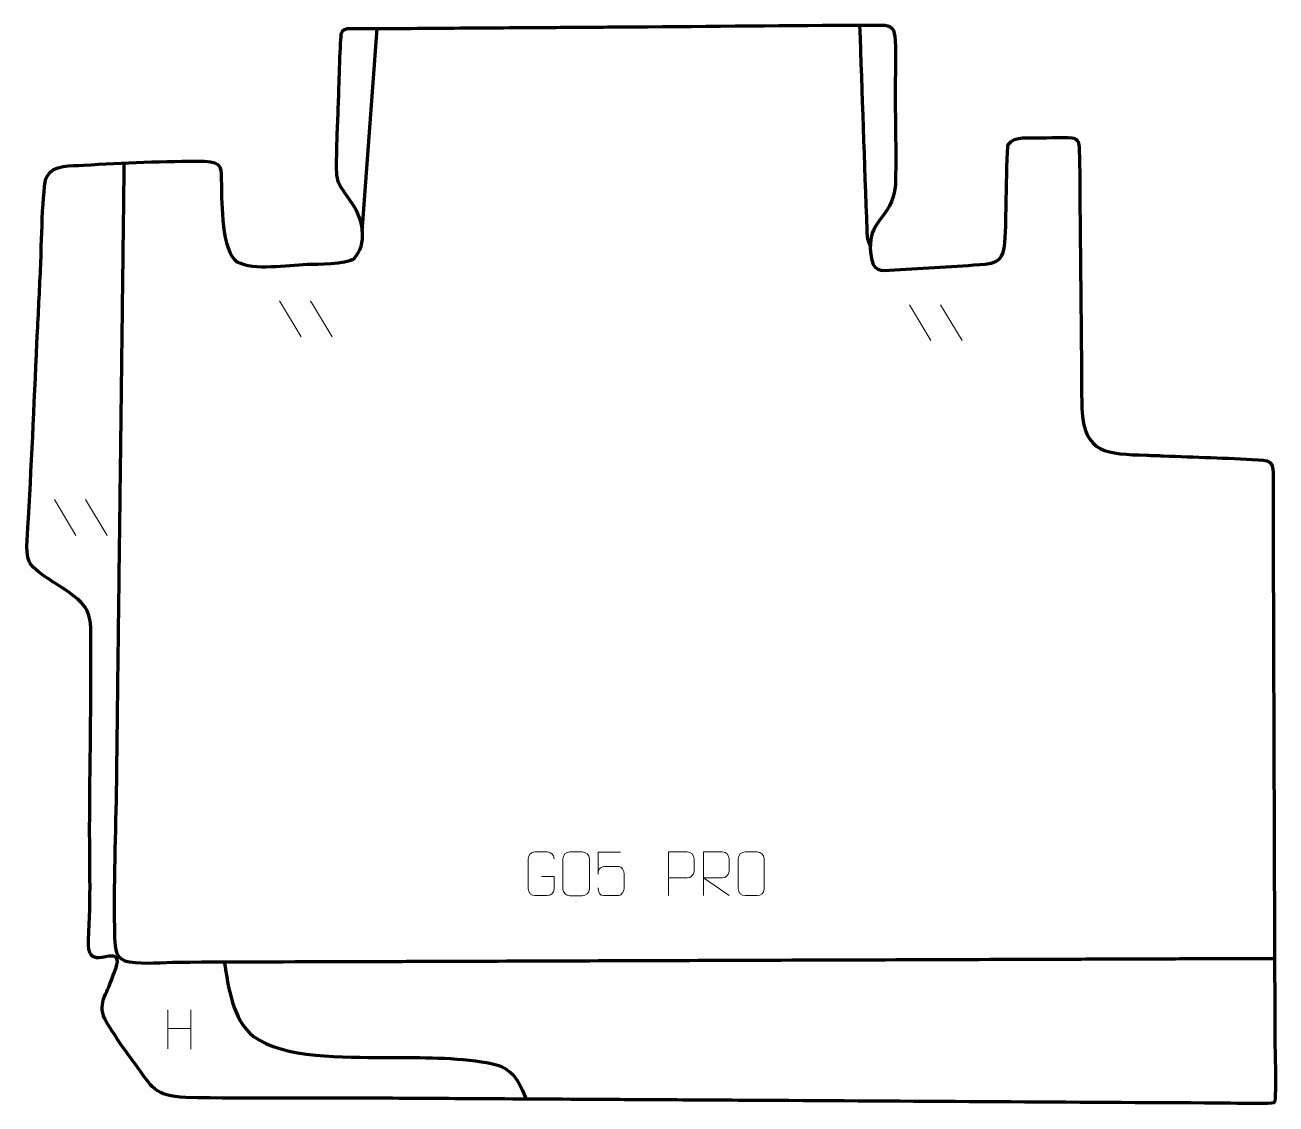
# Model space of a CAD drawing. Header units: millimetres. Extents: x 1123 to 1837, y 266 to 883.
import ezdxf

# ---------------------------------------------------------------- set-up
doc = ezdxf.new("R2010")
doc.units = ezdxf.units.MM
doc.header["$MEASUREMENT"] = 0
doc.layers.add('layer 2', color=7, linetype='Continuous')
doc.layers.add('layer 3', color=7, linetype='Continuous')

msp = doc.modelspace()

# ---------------------------------------------------------------- linework, layer by layer
at = {"layer": 'layer 2', "color": 142, "lineweight": 158}
msp.add_open_spline([(1323.746, 881.1442), (1323.746, 881.1442), (1315.1002, 765.1794), (1315.1002, 765.1794)], degree=3, dxfattribs=at)
for points, knots in [([(1599.4634, 883.049), (1600.8701, 843.9261), (1602.0927, 804.7388), (1603.63, 765.6296), (1603.63, 765.6296), (1603.7963, 761.3981), (1603.9016, 760.4956), (1605.6514, 756.6292)], [0, 0, 0, 0, 0.33333333, 0.33333333, 0.33333333, 0.33333333, 1, 1, 1, 1]), ([(1179.2462, 804.4615), (1179.0896, 791.7569), (1178.9331, 779.0522), (1178.7766, 766.3475), (1178.7766, 766.3475), (1178.62, 753.6429), (1178.4635, 740.9383), (1178.3069, 728.2335), (1178.3069, 728.2335), (1178.2286, 721.8812), (1178.1504, 715.5289), (1178.0721, 709.1766), (1178.0721, 709.1766), (1177.9939, 702.8243), (1177.9156, 696.4718), (1177.8374, 690.1195), (1177.8374, 690.1195), (1177.763, 684.0849), (1177.6887, 678.0501), (1177.6143, 672.0154), (1177.6143, 672.0154), (1177.4695, 660.2636), (1177.3247, 648.5118), (1177.1799, 636.7599), (1177.1799, 636.7599), (1177.1017, 630.4076), (1177.0234, 624.0553), (1176.9451, 617.703), (1176.9451, 617.703), (1176.8668, 611.3507), (1176.7885, 604.9984), (1176.7103, 598.6459), (1176.7103, 598.6459), (1176.4794, 579.9066), (1176.2485, 561.1672), (1176.0177, 542.4278), (1176.0177, 542.4278), (1175.9433, 536.3931), (1175.8689, 530.3584), (1175.7946, 524.3237), (1175.7946, 524.3237), (1175.638, 511.619), (1175.4815, 498.9144), (1175.325, 486.2097), (1175.325, 486.2097), (1175.1802, 474.4579), (1175.0354, 462.706), (1174.8906, 450.9543), (1174.8906, 450.9543), (1174.4988, 421.3714), (1173.2173, 391.1204), (1173.8631, 361.609), (1173.8631, 361.609), (1174.0096, 354.9096), (1174.5659, 348.7436), (1182.3397, 347.6229), (1182.3397, 347.6229), (1190.6082, 346.4309), (1201.7426, 347.3309), (1210.29, 347.5179), (1210.29, 347.5179), (1245.7899, 347.755), (1281.2902, 347.7827), (1316.7905, 347.9027), (1316.7905, 347.9027), (1329.4825, 347.9464), (1342.1745, 347.9901), (1354.8664, 348.0336), (1354.8664, 348.0336), (1380.2504, 348.121), (1405.6345, 348.2083), (1431.0185, 348.2957), (1431.0185, 348.2957), (1456.4024, 348.383), (1481.7865, 348.4703), (1507.1705, 348.5576), (1507.1705, 348.5576), (1570.6305, 348.7759), (1634.0905, 348.9942), (1697.5505, 349.2125), (1697.5505, 349.2125), (1703.8966, 349.2344), (1710.2426, 349.2562), (1716.5886, 349.278), (1716.5886, 349.278), (1722.9346, 349.2999), (1729.2805, 349.3217), (1735.6265, 349.3435), (1735.6265, 349.3435), (1748.0012, 349.3861), (1760.3759, 349.4286), (1772.7506, 349.4712), (1772.7506, 349.4712), (1785.4426, 349.5149), (1798.1346, 349.5585), (1810.8267, 349.6021), (1810.8267, 349.6021), (1819.3937, 349.6316), (1827.9608, 349.6611), (1836.528, 349.6906)], [0, 0, 0, 0, 0.03846154, 0.03846154, 0.03846154, 0.03846154, 0.07692308, 0.07692308, 0.07692308, 0.07692308, 0.11538462, 0.11538462, 0.11538462, 0.11538462, 0.15384615, 0.15384615, 0.15384615, 0.15384615, 0.19230769, 0.19230769, 0.19230769, 0.19230769, 0.23076923, 0.23076923, 0.23076923, 0.23076923, 0.26923077, 0.26923077, 0.26923077, 0.26923077, 0.30769231, 0.30769231, 0.30769231, 0.30769231, 0.34615385, 0.34615385, 0.34615385, 0.34615385, 0.38461538, 0.38461538, 0.38461538, 0.38461538, 0.42307692, 0.42307692, 0.42307692, 0.42307692, 0.46153846, 0.46153846, 0.46153846, 0.46153846, 0.5, 0.5, 0.5, 0.5, 0.53846154, 0.53846154, 0.53846154, 0.53846154, 0.57692308, 0.57692308, 0.57692308, 0.57692308, 0.61538462, 0.61538462, 0.61538462, 0.61538462, 0.65384615, 0.65384615, 0.65384615, 0.65384615, 0.69230769, 0.69230769, 0.69230769, 0.69230769, 0.73076923, 0.73076923, 0.73076923, 0.73076923, 0.76923077, 0.76923077, 0.76923077, 0.76923077, 0.80769231, 0.80769231, 0.80769231, 0.80769231, 0.84615385, 0.84615385, 0.84615385, 0.84615385, 0.88461538, 0.88461538, 0.88461538, 0.88461538, 0.92307692, 0.92307692, 0.92307692, 0.92307692, 1, 1, 1, 1]), ([(1236.5039, 347.6265), (1239.0207, 333.2658), (1241.0159, 314.5494), (1253.316, 305.0834), (1253.316, 305.0834), (1269.74, 292.4434), (1306.3647, 293.1136), (1326.9133, 293.0753), (1326.9133, 293.0753), (1345.9402, 293.0399), (1364.631, 293.2387), (1383.5416, 290.6186), (1383.5416, 290.6186), (1399.4945, 288.36), (1403.093, 283.7477), (1408.9238, 269.2322)], [0, 0, 0, 0, 0.2, 0.2, 0.2, 0.2, 0.4, 0.4, 0.4, 0.4, 0.6, 0.6, 0.6, 0.6, 1, 1, 1, 1])]:
    msp.add_open_spline(points, degree=3, knots=knots, dxfattribs=at)
at = {"layer": 'layer 3', "color": 242, "lineweight": 158}
msp.add_open_spline([(1185.406, 289.5004), (1195.475, 275.9239), (1196.4715, 270.9617), (1214.5355, 270.2011), (1214.5355, 270.2011), (1251.4806, 269.2856), (1288.5295, 269.9039), (1325.4918, 269.7224), (1325.4918, 269.7224), (1344.5355, 269.6106), (1363.5791, 269.4986), (1382.6227, 269.3867), (1382.6227, 269.3867), (1407.6968, 269.2394), (1432.7709, 269.0921), (1457.8451, 268.9447), (1457.8451, 268.9447), (1470.2235, 268.872), (1482.6018, 268.7992), (1494.9802, 268.7265), (1494.9802, 268.7265), (1513.7065, 268.6165), (1532.4326, 268.5065), (1551.1589, 268.3965), (1551.1589, 268.3965), (1635.5856, 267.9003), (1720.0124, 267.4034), (1804.4392, 266.908), (1804.4392, 266.908), (1813.7344, 266.8232), (1823.2386, 266.488), (1832.5108, 266.7638), (1832.5108, 266.7638), (1836.2204, 266.8741), (1836.7477, 266.4308), (1836.8824, 269.9033), (1836.8824, 269.9033), (1837.3329, 281.5186), (1836.7366, 294.0783), (1836.679, 305.8044), (1836.679, 305.8044), (1836.6581, 311.8422), (1836.6374, 317.8799), (1836.6166, 323.9176), (1836.6166, 323.9176), (1836.5292, 349.3397), (1836.4417, 374.7618), (1836.3543, 400.1839), (1836.3543, 400.1839), (1836.3161, 411.306), (1836.2777, 422.4282), (1836.2395, 433.5504), (1836.2395, 433.5504), (1836.1739, 452.6169), (1836.1083, 471.6835), (1836.0427, 490.75), (1836.0427, 490.75), (1835.9115, 528.8831), (1835.7804, 567.0163), (1835.6492, 605.1494), (1835.6492, 605.1494), (1835.6656, 611.5986), (1835.9107, 618.0159), (1835.7224, 624.4694), (1835.7224, 624.4694), (1835.4939, 632.3023), (1835.7604, 634.1896), (1827.1804, 634.6842), (1827.1804, 634.6842), (1809.1617, 635.7229), (1791.0154, 636.1711), (1772.9727, 636.9381), (1772.9727, 636.9381), (1769.7489, 637.0598), (1766.5256, 637.1543), (1763.3017, 637.267), (1763.3017, 637.267), (1741.1349, 638.0418), (1727.4529, 637.9127), (1726.5157, 663.9654), (1726.5157, 663.9654), (1726.0483, 676.9576), (1726.2271, 690.279), (1726.106, 703.3101), (1726.106, 703.3101), (1726.0442, 709.3262), (1725.9823, 715.3423), (1725.9204, 721.3584), (1725.9204, 721.3584), (1725.8553, 727.6911), (1725.7901, 734.0238), (1725.725, 740.3565), (1725.725, 740.3565), (1725.5948, 753.022), (1725.4645, 765.6874), (1725.3343, 778.3529), (1725.3343, 778.3529), (1725.2429, 789.2969), (1725.376, 800.4023), (1724.8791, 811.323), (1724.8791, 811.323), (1724.7401, 814.3772), (1725.2428, 817.0803), (1722.0315, 818.4658), (1722.0315, 818.4658), (1719.8759, 819.3957), (1705.3981, 818.7005), (1702.1571, 818.625), (1702.1571, 818.625), (1696.5308, 818.4939), (1688.1242, 820.1663), (1684.3754, 814.9512), (1684.3754, 814.9512), (1683.6483, 813.2893), (1683.4075, 791.3526), (1683.3125, 787.5526), (1683.3125, 787.5526), (1683.0849, 779.2137), (1683.1588, 770.1105), (1682.6338, 761.8958), (1682.6338, 761.8958), (1682.0386, 752.585), (1681.45, 747.583), (1671.2912, 746.5207), (1671.2912, 746.5207), (1654.1927, 745.17), (1636.7872, 744.1517), (1619.6535, 743.1787), (1619.6535, 743.1787), (1610.6281, 742.6723), (1607.2052, 742.0035), (1605.8067, 751.9602), (1605.8067, 751.9602), (1603.3172, 773.0448), (1617.9503, 770.9617), (1619.8946, 791.8557), (1619.8946, 791.8557), (1620.4577, 809.0365), (1619.818, 827.0489), (1619.7781, 844.3251), (1619.7781, 844.3251), (1619.7675, 854.0262), (1620.322, 864.7541), (1619.764, 874.2673), (1619.764, 874.2673), (1619.3325, 880.836), (1618.2479, 883.1859), (1611.6726, 883.1711), (1611.6726, 883.1711), (1567.2635, 883.0702), (1522.7342, 882.521), (1478.3115, 882.212), (1478.3115, 882.212), (1472.2847, 882.1704), (1466.258, 882.1288), (1460.2312, 882.0871), (1460.2312, 882.0871), (1453.8873, 882.0433), (1447.5433, 881.9994), (1441.1994, 881.9556), (1441.1994, 881.9556), (1435.4898, 881.9162), (1429.7803, 881.8768), (1424.0707, 881.8373), (1424.0707, 881.8373), (1405.3561, 881.708), (1386.6413, 881.5787), (1367.9267, 881.4494), (1367.9267, 881.4494), (1349.1906, 881.3204), (1330.4292, 881.1361), (1311.6953, 881.0922), (1311.6953, 881.0922), (1308.2266, 881.0841), (1304.9642, 882.0295), (1303.5225, 878.4532), (1303.5225, 878.4532), (1302.759, 876.5592), (1302.103, 847.1627), (1301.9398, 842.361), (1301.9398, 842.361), (1301.5295, 831.2219), (1300.906, 820.0684), (1300.7583, 808.9238), (1300.7583, 808.9238), (1300.5222, 791.1113), (1300.7393, 794.2427), (1309.9457, 780.6782), (1309.9457, 780.6782), (1315.8289, 772.0101), (1318.6267, 757.7593), (1310.4884, 749.5582), (1310.4884, 749.5582), (1305.6095, 746.4535), (1290.0593, 746.5308), (1283.9003, 746.3929), (1283.9003, 746.3929), (1272.2619, 746.1322), (1253.8864, 742.5975), (1243.8086, 747.907), (1243.8086, 747.907), (1234.8549, 753.9787), (1235.2017, 781.4988), (1234.8795, 791.7292), (1234.8795, 791.7292), (1234.5099, 801.3078), (1235.9961, 805.0048), (1225.1451, 805.2974), (1225.1451, 805.2974), (1202.604, 805.4203), (1178.6915, 804.6194), (1156.2047, 803.0449), (1156.2047, 803.0449), (1148.9495, 802.5248), (1139.1354, 803.7591), (1135.1024, 796.4803), (1135.1024, 796.4803), (1132.614, 791.989), (1132.0584, 754.2573), (1131.7154, 746.1911), (1131.7154, 746.1911), (1131.1018, 733.4914), (1130.488, 720.7917), (1129.8744, 708.0921), (1129.8744, 708.0921), (1128.1568, 672.5485), (1126.7322, 636.8499), (1124.7124, 601.3425), (1124.7124, 601.3425), (1124.3424, 594.8394), (1122.7235, 582.0155), (1125.1213, 576.4569), (1125.1213, 576.4569), (1127.4957, 570.9524), (1142.3101, 562.9138), (1147.6981, 559.037), (1147.6981, 559.037), (1155.5376, 553.2571), (1159.9547, 549.2075), (1160.2528, 539.0196), (1160.2528, 539.0196), (1160.6166, 502.7294), (1159.8756, 466.058), (1159.6707, 429.7278), (1159.6707, 429.7278), (1159.4885, 406.6786), (1160.5255, 383.299), (1158.9887, 360.3434), (1158.9887, 360.3434), (1157.7759, 342.2303), (1171.3383, 354.4544), (1174.9567, 349.8986), (1174.9567, 349.8986), (1176.7167, 347.6827), (1173.5342, 341.4388), (1172.7257, 338.9145), (1172.7257, 338.9145), (1169.6762, 329.3931), (1163.3207, 323.3527), (1169.2193, 313.2591), (1169.2193, 313.2591), (1170.5059, 311.0575), (1172.0174, 308.8472), (1173.4098, 306.7009), (1173.4098, 306.7009), (1176.3487, 302.1417), (1179.4216, 297.7205), (1182.5979, 293.3248), (1182.5979, 293.3248), (1183.5286, 292.0459), (1184.4664, 290.7728), (1185.406, 289.5004)], degree=3, knots=[0, 0, 0, 0, 0.01449275, 0.01449275, 0.01449275, 0.01449275, 0.02898551, 0.02898551, 0.02898551, 0.02898551, 0.04347826, 0.04347826, 0.04347826, 0.04347826, 0.05797101, 0.05797101, 0.05797101, 0.05797101, 0.07246377, 0.07246377, 0.07246377, 0.07246377, 0.08695652, 0.08695652, 0.08695652, 0.08695652, 0.10144928, 0.10144928, 0.10144928, 0.10144928, 0.11594203, 0.11594203, 0.11594203, 0.11594203, 0.13043478, 0.13043478, 0.13043478, 0.13043478, 0.14492754, 0.14492754, 0.14492754, 0.14492754, 0.15942029, 0.15942029, 0.15942029, 0.15942029, 0.17391304, 0.17391304, 0.17391304, 0.17391304, 0.1884058, 0.1884058, 0.1884058, 0.1884058, 0.20289855, 0.20289855, 0.20289855, 0.20289855, 0.2173913, 0.2173913, 0.2173913, 0.2173913, 0.23188406, 0.23188406, 0.23188406, 0.23188406, 0.24637681, 0.24637681, 0.24637681, 0.24637681, 0.26086957, 0.26086957, 0.26086957, 0.26086957, 0.27536232, 0.27536232, 0.27536232, 0.27536232, 0.28985507, 0.28985507, 0.28985507, 0.28985507, 0.30434783, 0.30434783, 0.30434783, 0.30434783, 0.31884058, 0.31884058, 0.31884058, 0.31884058, 0.33333333, 0.33333333, 0.33333333, 0.33333333, 0.34782609, 0.34782609, 0.34782609, 0.34782609, 0.36231884, 0.36231884, 0.36231884, 0.36231884, 0.37681159, 0.37681159, 0.37681159, 0.37681159, 0.39130435, 0.39130435, 0.39130435, 0.39130435, 0.4057971, 0.4057971, 0.4057971, 0.4057971, 0.42028986, 0.42028986, 0.42028986, 0.42028986, 0.43478261, 0.43478261, 0.43478261, 0.43478261, 0.44927536, 0.44927536, 0.44927536, 0.44927536, 0.46376812, 0.46376812, 0.46376812, 0.46376812, 0.47826087, 0.47826087, 0.47826087, 0.47826087, 0.49275362, 0.49275362, 0.49275362, 0.49275362, 0.50724638, 0.50724638, 0.50724638, 0.50724638, 0.52173913, 0.52173913, 0.52173913, 0.52173913, 0.53623188, 0.53623188, 0.53623188, 0.53623188, 0.55072464, 0.55072464, 0.55072464, 0.55072464, 0.56521739, 0.56521739, 0.56521739, 0.56521739, 0.57971014, 0.57971014, 0.57971014, 0.57971014, 0.5942029, 0.5942029, 0.5942029, 0.5942029, 0.60869565, 0.60869565, 0.60869565, 0.60869565, 0.62318841, 0.62318841, 0.62318841, 0.62318841, 0.63768116, 0.63768116, 0.63768116, 0.63768116, 0.65217391, 0.65217391, 0.65217391, 0.65217391, 0.66666667, 0.66666667, 0.66666667, 0.66666667, 0.68115942, 0.68115942, 0.68115942, 0.68115942, 0.69565217, 0.69565217, 0.69565217, 0.69565217, 0.71014493, 0.71014493, 0.71014493, 0.71014493, 0.72463768, 0.72463768, 0.72463768, 0.72463768, 0.73913043, 0.73913043, 0.73913043, 0.73913043, 0.75362319, 0.75362319, 0.75362319, 0.75362319, 0.76811594, 0.76811594, 0.76811594, 0.76811594, 0.7826087, 0.7826087, 0.7826087, 0.7826087, 0.79710145, 0.79710145, 0.79710145, 0.79710145, 0.8115942, 0.8115942, 0.8115942, 0.8115942, 0.82608696, 0.82608696, 0.82608696, 0.82608696, 0.84057971, 0.84057971, 0.84057971, 0.84057971, 0.85507246, 0.85507246, 0.85507246, 0.85507246, 0.86956522, 0.86956522, 0.86956522, 0.86956522, 0.88405797, 0.88405797, 0.88405797, 0.88405797, 0.89855072, 0.89855072, 0.89855072, 0.89855072, 0.91304348, 0.91304348, 0.91304348, 0.91304348, 0.92753623, 0.92753623, 0.92753623, 0.92753623, 0.94202899, 0.94202899, 0.94202899, 0.94202899, 0.95652174, 0.95652174, 0.95652174, 0.95652174, 0.97101449, 0.97101449, 0.97101449, 0.97101449, 1, 1, 1, 1], dxfattribs=at)
at = {"layer": 'layer 3', "color": 250, "lineweight": 9}
for points in [[(1268.0613, 725.4452), (1268.0613, 725.4452), (1280.4256, 704.9009), (1280.4256, 704.9009)], [(1285.7912, 725.4452), (1285.7912, 725.4452), (1298.1555, 704.9009), (1298.1555, 704.9009)], [(1627.8948, 723.3286), (1627.8948, 723.3286), (1640.2591, 702.7843), (1640.2591, 702.7843)], [(1645.6247, 723.3286), (1645.6247, 723.3286), (1657.989, 702.7843), (1657.989, 702.7843)], [(1139.4705, 611.9391), (1139.4705, 611.9391), (1151.8348, 591.3948), (1151.8348, 591.3948)], [(1157.2004, 611.9391), (1157.2004, 611.9391), (1169.5647, 591.3948), (1169.5647, 591.3948)], [(1204.2419, 320.2092), (1204.2419, 320.2092), (1204.2419, 298.0165), (1204.2419, 298.0165)], [(1217.3576, 320.2092), (1217.3576, 320.2092), (1217.3576, 297.8589), (1217.3576, 297.8589)], [(1204.2594, 309.5668), (1204.2594, 309.5668), (1217.3576, 309.5668), (1217.3576, 309.5668)]]:
    msp.add_open_spline(points, degree=3, dxfattribs=at)
for points, knots in [([(1417.806, 396.5097), (1417.806, 396.5097), (1424.9741, 396.5097), (1424.9741, 396.5097), (1424.9741, 396.5097), (1424.9741, 396.5097), (1424.9741, 389.3416), (1424.9741, 389.3416), (1424.9741, 389.3416), (1424.8344, 387.0182), (1423.1572, 385.5386), (1421.0094, 385.5278), (1421.0094, 385.5278), (1418.6776, 385.5282), (1416.3456, 385.5282), (1414.0141, 385.5278), (1414.0141, 385.5278), (1412.0892, 385.4224), (1410.117, 387.3069), (1410.1282, 389.3242), (1410.1282, 389.3242), (1410.1286, 395.0943), (1410.1286, 400.864), (1410.1282, 406.6333), (1410.1282, 406.6333), (1410.1324, 408.7714), (1411.8792, 410.4906), (1414.0315, 410.4772), (1414.0315, 410.4772), (1416.3572, 410.4772), (1418.6833, 410.4772), (1421.0094, 410.4772), (1421.0094, 410.4772), (1422.9561, 410.5126), (1424.9475, 409.0211), (1424.9741, 406.5834)], [0, 0, 0, 0, 0.1, 0.1, 0.1, 0.1, 0.2, 0.2, 0.2, 0.2, 0.3, 0.3, 0.3, 0.3, 0.4, 0.4, 0.4, 0.4, 0.5, 0.5, 0.5, 0.5, 0.6, 0.6, 0.6, 0.6, 0.7, 0.7, 0.7, 0.7, 0.8, 0.8, 0.8, 0.8, 1, 1, 1, 1]), ([(1433.9704, 410.5), (1436.3365, 410.5), (1438.703, 410.5), (1441.0695, 410.5), (1441.0695, 410.5), (1443.05, 410.5356), (1445.076, 409.0413), (1445.1031, 406.5992), (1445.1031, 406.5992), (1445.1027, 400.8418), (1445.1027, 395.084), (1445.1031, 389.3258), (1445.1031, 389.3258), (1444.961, 386.9982), (1443.2546, 385.5159), (1441.0695, 385.5051), (1441.0695, 385.5051), (1438.6971, 385.5055), (1436.3247, 385.5055), (1433.9527, 385.5051), (1433.9527, 385.5051), (1431.9942, 385.3995), (1429.9878, 387.2874), (1429.9992, 389.3084), (1429.9992, 389.3084), (1429.9996, 395.089), (1429.9996, 400.8693), (1429.9992, 406.6491), (1429.9992, 406.6491), (1430.0035, 408.7911), (1431.7806, 410.5136), (1433.9704, 410.5)], [0, 0, 0, 0, 0.11111111, 0.11111111, 0.11111111, 0.11111111, 0.22222222, 0.22222222, 0.22222222, 0.22222222, 0.33333333, 0.33333333, 0.33333333, 0.33333333, 0.44444444, 0.44444444, 0.44444444, 0.44444444, 0.55555556, 0.55555556, 0.55555556, 0.55555556, 0.66666667, 0.66666667, 0.66666667, 0.66666667, 0.77777778, 0.77777778, 0.77777778, 0.77777778, 1, 1, 1, 1]), ([(1462.9452, 410.4555), (1462.9452, 410.4555), (1450.0935, 410.4555), (1450.0935, 410.4555), (1450.0935, 410.4555), (1450.0938, 406.2249), (1450.0938, 401.994), (1450.0935, 397.7628), (1450.0935, 397.7628), (1450.0932, 401.0729), (1451.7242, 402.1447), (1454.5362, 402.2052), (1454.5362, 402.2052), (1456.9758, 402.2055), (1459.4153, 402.2055), (1461.8545, 402.2052), (1461.8545, 402.2052), (1463.5043, 402.212), (1464.9792, 399.8315), (1465.0077, 397.7628), (1465.0077, 397.7628), (1465.0074, 395.1755), (1465.0074, 392.5879), (1465.0077, 390.0002), (1465.0077, 390.0002), (1465.0539, 388.0408), (1463.5545, 385.6045), (1461.9286, 385.546), (1461.9286, 385.546), (1459.9721, 385.5463), (1455.0771, 385.5463), (1453.1201, 385.546), (1453.1201, 385.546), (1451.2746, 385.5372), (1450.1675, 387.502), (1450.1467, 390.0531)], [0, 0, 0, 0, 0.1, 0.1, 0.1, 0.1, 0.2, 0.2, 0.2, 0.2, 0.3, 0.3, 0.3, 0.3, 0.4, 0.4, 0.4, 0.4, 0.5, 0.5, 0.5, 0.5, 0.6, 0.6, 0.6, 0.6, 0.7, 0.7, 0.7, 0.7, 0.8, 0.8, 0.8, 0.8, 1, 1, 1, 1]), ([(1490.219, 385.524), (1490.219, 385.524), (1490.219, 410.4776), (1490.219, 410.4776), (1490.219, 410.4776), (1493.814, 410.4776), (1497.4093, 410.4776), (1501.0047, 410.4776), (1501.0047, 410.4776), (1503.3299, 410.4397), (1504.8873, 408.9496), (1504.8831, 406.5835), (1504.8831, 406.5835), (1504.8827, 404.5478), (1504.8827, 401.4885), (1504.8831, 399.4525), (1504.8831, 399.4525), (1504.8766, 397.5771), (1503.0644, 395.6352), (1501.0548, 395.6161), (1501.0548, 395.6161), (1501.0548, 395.6161), (1490.219, 395.6161), (1490.219, 395.6161)], [0, 0, 0, 0, 0.14285714, 0.14285714, 0.14285714, 0.14285714, 0.28571429, 0.28571429, 0.28571429, 0.28571429, 0.42857143, 0.42857143, 0.42857143, 0.42857143, 0.57142857, 0.57142857, 0.57142857, 0.57142857, 0.71428571, 0.71428571, 0.71428571, 0.71428571, 1, 1, 1, 1]), ([(1510.2191, 385.524), (1510.2191, 385.524), (1510.2191, 410.4775), (1510.2191, 410.4775), (1510.2191, 410.4775), (1513.8139, 410.4775), (1517.4094, 410.4775), (1521.0046, 410.4775), (1521.0046, 410.4775), (1523.3299, 410.4398), (1524.8872, 408.9498), (1524.8831, 406.5834), (1524.8831, 406.5834), (1524.8827, 404.5479), (1524.8827, 401.4885), (1524.8831, 399.4525), (1524.8831, 399.4525), (1524.8766, 397.577), (1523.0643, 395.6352), (1521.0548, 395.6161), (1521.0548, 395.6161), (1521.0548, 395.6161), (1510.2191, 395.6161), (1510.2191, 395.6161), (1510.2191, 395.6161), (1510.2191, 395.6161), (1524.8738, 385.524), (1524.8738, 385.524)], [0, 0, 0, 0, 0.125, 0.125, 0.125, 0.125, 0.25, 0.25, 0.25, 0.25, 0.375, 0.375, 0.375, 0.375, 0.5, 0.5, 0.5, 0.5, 0.625, 0.625, 0.625, 0.625, 0.75, 0.75, 0.75, 0.75, 1, 1, 1, 1]), ([(1534.0315, 410.4772), (1536.3572, 410.4772), (1538.6833, 410.4772), (1541.0094, 410.4772), (1541.0094, 410.4772), (1542.956, 410.5128), (1544.9474, 409.0212), (1544.9741, 406.5836), (1544.9741, 406.5836), (1544.9737, 400.8367), (1544.9737, 395.0894), (1544.9741, 389.3417), (1544.9741, 389.3417), (1544.8343, 387.0183), (1543.1571, 385.5387), (1541.0094, 385.5279), (1541.0094, 385.5279), (1538.6775, 385.5283), (1536.3456, 385.5283), (1534.0141, 385.5279), (1534.0141, 385.5279), (1532.0891, 385.4225), (1530.117, 387.307), (1530.1282, 389.3243), (1530.1282, 389.3243), (1530.1285, 395.0944), (1530.1285, 400.8641), (1530.1282, 406.6334), (1530.1282, 406.6334), (1530.1324, 408.7715), (1531.8791, 410.4907), (1534.0315, 410.4772)], [0, 0, 0, 0, 0.11111111, 0.11111111, 0.11111111, 0.11111111, 0.22222222, 0.22222222, 0.22222222, 0.22222222, 0.33333333, 0.33333333, 0.33333333, 0.33333333, 0.44444444, 0.44444444, 0.44444444, 0.44444444, 0.55555556, 0.55555556, 0.55555556, 0.55555556, 0.66666667, 0.66666667, 0.66666667, 0.66666667, 0.77777778, 0.77777778, 0.77777778, 0.77777778, 1, 1, 1, 1])]:
    msp.add_open_spline(points, degree=3, knots=knots, dxfattribs=at)

doc.saveas('drawing.dxf')
